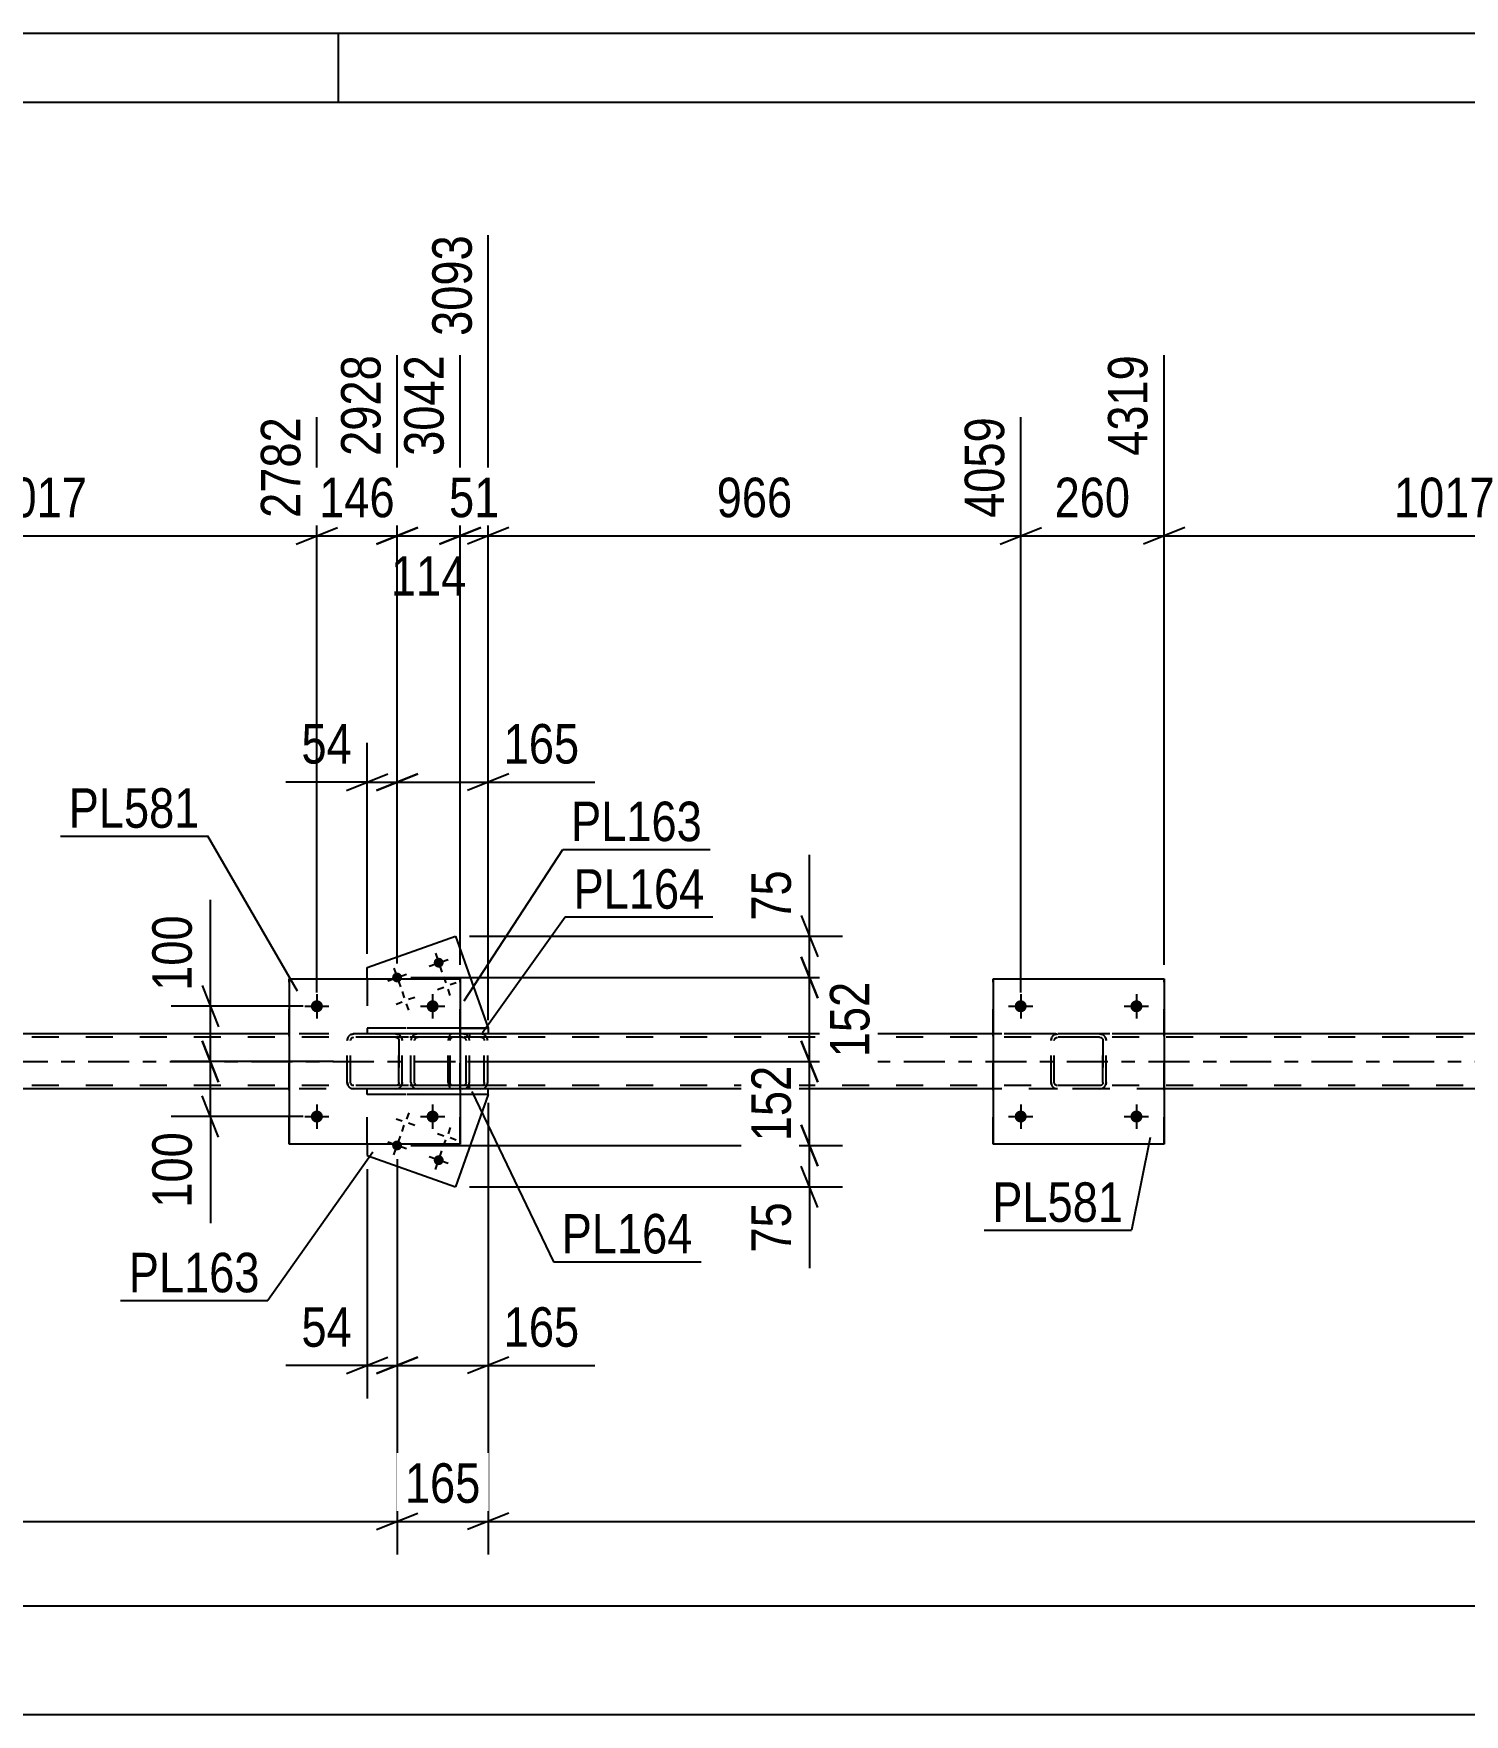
# Model space of a CAD drawing. Header units: millimetres. Extents: x -116 to 725, y -402 to 192.
# Drawn here: x 73.2 to 177, y 69.8 to 191.7 of the extents above; entities that cross this region are included whole.
import ezdxf

# ---------------------------------------------------------------- set-up
doc = ezdxf.new("R2010")
doc.units = ezdxf.units.MM
doc.linetypes.add('DXK_LINE_DOT2', pattern=[3.9198, 1.9599, -1.9599])
doc.linetypes.add('DXK_LINE_DOT3', pattern=[5.9187, 2.979, -0.9799, 0.9799, -0.9799])
doc.styles.add('Arial Narrow', font='ARIALN.TTF', dxfattribs={"height": 0.2})

# ---------------------------------------------------------------- blocks, each defined once
blk = doc.blocks.new('Unknown-200057545-1133')
at = {"color": 5, "linetype": 'Continuous'}
for p, q in [((725.28, 191.75), (-115.72, 191.75)), ((95.28, 186.75), (95.28, 191.75)), ((720.28, 186.75), (-110.72, 186.75))]:
    blk.add_line(p, q, dxfattribs=at)
blk = doc.blocks.new('Bolt-200057545-6686 - 6662')
at = {"linetype": 'Continuous'}
for points in [[(145.23, 121.19, -1), (144.35, 121.19, -1)], [(153.63, 121.19, -1), (152.75, 121.19, -1)]]:
    blk.add_hatch(color=1, dxfattribs=at).paths.add_polyline_path(points)
at = {"color": 1, "linetype": 'Continuous'}
for p, q in [((144.79, 122.07), (144.79, 120.31)), ((153.19, 122.07), (153.19, 120.31)), ((143.91, 121.19), (145.67, 121.19)), ((152.31, 121.19), (154.07, 121.19))]:
    blk.add_line(p, q, dxfattribs=at)
blk = doc.blocks.new('Bolt-200057545-6687 - 6662')
at = {"linetype": 'Continuous'}
for points in [[(145.23, 113.19, -1), (144.35, 113.19, -1)], [(153.63, 113.19, -1), (152.75, 113.19, -1)]]:
    blk.add_hatch(color=1, dxfattribs=at).paths.add_polyline_path(points)
at = {"color": 1, "linetype": 'Continuous'}
for p, q in [((144.79, 114.07), (144.79, 112.31)), ((153.19, 114.07), (153.19, 112.31)), ((143.91, 113.19), (145.67, 113.19)), ((152.31, 113.19), (154.07, 113.19))]:
    blk.add_line(p, q, dxfattribs=at)
blk = doc.blocks.new('Bolt-200057545-6688 - 6662')
at = {"linetype": 'Continuous'}
for points in [[(94.15, 121.19, -1), (93.27, 121.19, -1)], [(102.55, 121.19, -1), (101.67, 121.19, -1)]]:
    blk.add_hatch(color=1, dxfattribs=at).paths.add_polyline_path(points)
at = {"color": 1, "linetype": 'Continuous'}
for p, q in [((93.71, 122.07), (93.71, 120.31)), ((102.11, 122.07), (102.11, 120.31)), ((92.83, 121.19), (94.59, 121.19)), ((101.23, 121.19), (102.99, 121.19))]:
    blk.add_line(p, q, dxfattribs=at)
blk = doc.blocks.new('Bolt-200057545-6689 - 6662')
at = {"linetype": 'Continuous'}
for points in [[(94.15, 113.19, -1), (93.27, 113.19, -1)], [(102.55, 113.19, -1), (101.67, 113.19, -1)]]:
    blk.add_hatch(color=1, dxfattribs=at).paths.add_polyline_path(points)
at = {"color": 1, "linetype": 'Continuous'}
for p, q in [((93.71, 114.07), (93.71, 112.31)), ((102.11, 114.07), (102.11, 112.31)), ((92.83, 113.19), (94.59, 113.19)), ((101.23, 113.19), (102.99, 113.19))]:
    blk.add_line(p, q, dxfattribs=at)
blk = doc.blocks.new('Part-200057545-6762 - 6662')
at = {"color": 2, "linetype": 'Continuous'}
for p, q in [((142.79, 123.19), (142.79, 111.19)), ((142.79, 123.19), (155.19, 123.19)), ((155.19, 123.19), (155.19, 111.19)), ((155.19, 111.19), (142.79, 111.19))]:
    blk.add_line(p, q, dxfattribs=at)
at = {"color": 7, "linetype": 'DXK_LINE_DOT2'}
for p, q in [((142.79, 111.19), (142.79, 123.19)), ((155.19, 111.19), (155.19, 123.19))]:
    blk.add_line(p, q, dxfattribs=at)
blk = doc.blocks.new('Part-200057545-6763 - 6662')
at = {"color": 7, "linetype": 'DXK_LINE_DOT2'}
for p, q in [((146.99, 118.71), (147.03, 118.89)), ((147.03, 118.89), (146.99, 118.71)), ((146.99, 115.67), (146.99, 118.71)), ((146.99, 115.67), (146.99, 118.71)), ((147.23, 118.71), (147.25, 118.8)), ((147.23, 115.67), (147.23, 118.71)), ((147.23, 115.67), (147.23, 118.71)), ((147.25, 118.8), (147.3, 118.88)), ((147.29, 119.15), (147.47, 119.19)), ((147.47, 119.19), (147.29, 119.15)), ((147.3, 118.88), (147.38, 118.93)), ((147.38, 118.93), (147.47, 118.95)), ((150.51, 119.19), (147.47, 119.19)), ((150.51, 118.95), (147.47, 118.95)), ((150.51, 119.19), (150.7, 119.15)), ((150.7, 119.15), (150.51, 119.19)), ((150.51, 118.95), (150.61, 118.93)), ((150.61, 118.93), (150.68, 118.88)), ((150.68, 118.88), (150.74, 118.8)), ((150.74, 118.8), (150.75, 118.71)), ((150.75, 115.67), (150.75, 118.71)), ((150.75, 118.71), (150.75, 115.67)), ((150.96, 118.89), (150.99, 118.71)), ((150.99, 118.71), (150.96, 118.89)), ((150.99, 115.67), (150.99, 118.71)), ((150.99, 115.67), (150.99, 118.71)), ((147.03, 115.48), (146.99, 115.67)), ((146.99, 115.67), (147.03, 115.48)), ((147.25, 115.57), (147.23, 115.67)), ((147.3, 115.5), (147.25, 115.57)), ((147.47, 115.19), (147.29, 115.22)), ((147.29, 115.22), (147.47, 115.19)), ((147.38, 115.44), (147.3, 115.5)), ((147.47, 115.43), (147.38, 115.44)), ((150.51, 115.43), (147.47, 115.43)), ((150.51, 115.19), (147.47, 115.19)), ((150.61, 115.44), (150.51, 115.43)), ((150.7, 115.22), (150.51, 115.19)), ((150.51, 115.19), (150.7, 115.22)), ((150.68, 115.5), (150.61, 115.44)), ((150.74, 115.57), (150.68, 115.5)), ((150.75, 115.67), (150.74, 115.57)), ((150.99, 115.67), (150.96, 115.48)), ((150.96, 115.48), (150.99, 115.67))]:
    blk.add_line(p, q, dxfattribs=at)
at = {"color": 7, "linetype": 'DXK_LINE_DOT3'}
blk.add_line((148.99, 117.19), (148.99, 117.19), dxfattribs=at)
at = {"color": 7, "linetype": 'DXK_LINE_DOT2'}
for centre, start, end in [((147.47, 118.71), 112.5, 157.5), ((147.47, 118.71), 112.5, 157.5), ((150.51, 118.71), 22.5, 67.5), ((150.51, 118.71), 22.5, 67.5), ((147.47, 115.67), 202.5, 247.5), ((147.47, 115.67), 202.5, 247.5), ((150.51, 115.67), 292.5, 337.5), ((150.51, 115.67), 292.5, 337.5)]:
    blk.add_arc(centre, 0.48, start, end, dxfattribs=at)
blk = doc.blocks.new('Part-200057545-6768 - 6662')
at = {"color": 2, "linetype": 'Continuous'}
for p, q in [((91.71, 123.19), (91.71, 111.19)), ((91.71, 123.19), (104.11, 123.19)), ((104.11, 123.19), (104.11, 111.19)), ((104.11, 111.19), (91.71, 111.19))]:
    blk.add_line(p, q, dxfattribs=at)
at = {"color": 7, "linetype": 'DXK_LINE_DOT2'}
for p, q in [((91.71, 111.19), (91.71, 123.19)), ((104.11, 111.19), (104.11, 123.19))]:
    blk.add_line(p, q, dxfattribs=at)
blk = doc.blocks.new('Part-200057545-6769 - 6662')
at = {"color": 7, "linetype": 'DXK_LINE_DOT2'}
for p, q in [((95.91, 118.71), (95.95, 118.89)), ((95.95, 118.89), (95.91, 118.71)), ((95.91, 115.67), (95.91, 118.71)), ((95.91, 115.67), (95.91, 118.71)), ((96.15, 118.71), (96.17, 118.8)), ((96.15, 115.67), (96.15, 118.71)), ((96.15, 115.67), (96.15, 118.71)), ((96.17, 118.8), (96.22, 118.88)), ((96.21, 119.15), (96.39, 119.19)), ((96.39, 119.19), (96.21, 119.15)), ((96.22, 118.88), (96.3, 118.93)), ((96.3, 118.93), (96.39, 118.95)), ((99.43, 119.19), (96.39, 119.19)), ((99.43, 118.95), (96.39, 118.95)), ((99.43, 119.19), (99.62, 119.15)), ((99.62, 119.15), (99.43, 119.19)), ((99.43, 118.95), (99.52, 118.93)), ((99.52, 118.93), (99.6, 118.88)), ((99.6, 118.88), (99.65, 118.8)), ((99.65, 118.8), (99.67, 118.71)), ((99.67, 115.67), (99.67, 118.71)), ((99.67, 118.71), (99.67, 115.67)), ((99.88, 118.89), (99.91, 118.71)), ((99.91, 118.71), (99.88, 118.89)), ((99.91, 115.67), (99.91, 118.71)), ((99.91, 115.67), (99.91, 118.71)), ((95.95, 115.48), (95.91, 115.67)), ((95.91, 115.67), (95.95, 115.48)), ((96.17, 115.57), (96.15, 115.67)), ((96.22, 115.5), (96.17, 115.57)), ((96.39, 115.19), (96.21, 115.22)), ((96.21, 115.22), (96.39, 115.19)), ((96.3, 115.44), (96.22, 115.5)), ((96.39, 115.43), (96.3, 115.44)), ((99.43, 115.43), (96.39, 115.43)), ((99.43, 115.19), (96.39, 115.19)), ((99.52, 115.44), (99.43, 115.43)), ((99.62, 115.22), (99.43, 115.19)), ((99.43, 115.19), (99.62, 115.22)), ((99.6, 115.5), (99.52, 115.44)), ((99.65, 115.57), (99.6, 115.5)), ((99.67, 115.67), (99.65, 115.57)), ((99.91, 115.67), (99.88, 115.48)), ((99.88, 115.48), (99.91, 115.67))]:
    blk.add_line(p, q, dxfattribs=at)
at = {"color": 7, "linetype": 'DXK_LINE_DOT3'}
blk.add_line((97.91, 117.19), (97.91, 117.19), dxfattribs=at)
at = {"color": 7, "linetype": 'DXK_LINE_DOT2'}
for centre, start, end in [((96.39, 118.71), 112.5, 157.5), ((96.39, 118.71), 112.5, 157.5), ((99.43, 118.71), 22.5, 67.5), ((99.43, 118.71), 22.5, 67.5), ((96.39, 115.67), 202.5, 247.5), ((96.39, 115.67), 202.5, 247.5), ((99.43, 115.67), 292.5, 337.5), ((99.43, 115.67), 292.5, 337.5)]:
    blk.add_arc(centre, 0.48, start, end, dxfattribs=at)
blk = doc.blocks.new('Bolt-200057545-6948 - 6662')
at = {"linetype": 'Continuous'}
for points in [[(102.89, 124.47, -1), (102.21, 124.23, -1)], [(99.87, 123.4, -1), (99.19, 123.16, -1)]]:
    blk.add_hatch(color=1, dxfattribs=at).paths.add_polyline_path(points)
at = {"color": 1, "linetype": 'Continuous'}
for p, q in [((101.87, 124.11), (103.23, 124.59)), ((102.31, 125.03), (102.79, 123.67)), ((98.85, 123.04), (100.21, 123.52)), ((99.29, 123.96), (99.77, 122.6)), ((102.91, 123.33), (103.07, 122.88)), ((99.89, 122.26), (100.05, 121.81)), ((102.47, 122.41), (102.92, 122.57)), ((103.39, 121.98), (103.23, 122.43)), ((103.83, 122.9), (103.38, 122.74)), ((99.46, 121.34), (99.91, 121.51)), ((100.38, 120.91), (100.22, 121.36)), ((100.81, 121.83), (100.36, 121.67))]:
    blk.add_line(p, q, dxfattribs=at)
blk = doc.blocks.new('Part-200057545-6824 - 6662')
at = {"color": 7, "linetype": 'DXK_LINE_DOT2'}
for p, q in [((97.37, 119.59), (97.37, 119.19)), ((104.11, 119.59), (97.37, 119.59)), ((104.11, 119.19), (97.37, 119.19))]:
    blk.add_line(p, q, dxfattribs=at)
at = {"color": 2, "linetype": 'Continuous'}
for p, q in [((104.11, 119.59), (106.15, 119.59)), ((106.15, 119.59), (106.15, 119.19)), ((106.15, 119.19), (104.11, 119.19))]:
    blk.add_line(p, q, dxfattribs=at)
blk = doc.blocks.new('Part-200057545-6829 - 6662')
at = {"color": 7, "linetype": 'DXK_LINE_DOT2'}
for p, q in [((97.37, 114.79), (97.37, 115.19)), ((104.11, 115.19), (97.37, 115.19)), ((104.11, 114.79), (97.37, 114.79))]:
    blk.add_line(p, q, dxfattribs=at)
at = {"color": 2, "linetype": 'Continuous'}
for p, q in [((106.15, 115.19), (104.11, 115.19)), ((106.15, 114.79), (104.11, 114.79)), ((106.15, 114.79), (106.15, 115.19))]:
    blk.add_line(p, q, dxfattribs=at)
blk = doc.blocks.new('Part-200057545-6856 - 6662')
at = {"color": 7, "linetype": 'DXK_LINE_DOT2'}
for p in [(106.15, 114.79), (97.37, 111.19)]:
    blk.add_line(p, (97.37, 114.79), dxfattribs=at)
at = {"color": 2, "linetype": 'Continuous'}
for p, q in [((106.15, 114.79), (103.78, 108.1)), ((97.37, 111.19), (97.37, 110.37)), ((97.37, 110.37), (103.78, 108.1))]:
    blk.add_line(p, q, dxfattribs=at)
blk = doc.blocks.new('Part-200057545-6861 - 6662')
at = {"color": 2, "linetype": 'Continuous'}
for p, q in [((97.37, 124), (103.78, 126.27)), ((103.78, 126.27), (106.15, 119.59)), ((97.37, 123.19), (97.37, 124))]:
    blk.add_line(p, q, dxfattribs=at)
at = {"color": 7, "linetype": 'DXK_LINE_DOT2'}
for p in [(97.37, 123.19), (106.15, 119.59)]:
    blk.add_line(p, (97.37, 119.59), dxfattribs=at)
blk = doc.blocks.new('Part-200057545-6877 - 6662')
at = {"color": 7, "linetype": 'DXK_LINE_DOT2'}
for p, q in [((631.6, 118.95), (-17.58, 118.95)), ((631.6, 119.19), (-5.77, 119.19)), ((106.15, 119.19), (91.71, 119.19)), ((155.19, 119.19), (142.79, 119.19)), ((631.6, 115.43), (-17.58, 115.43)), ((106.15, 115.19), (91.71, 115.19)), ((155.19, 115.19), (142.79, 115.19))]:
    blk.add_line(p, q, dxfattribs=at)
at = {"color": 2, "linetype": 'Continuous'}
for p, q in [((91.71, 119.19), (53.03, 119.19)), ((142.79, 119.19), (106.15, 119.19)), ((193.87, 119.19), (155.19, 119.19)), ((91.71, 115.19), (53.03, 115.19)), ((142.79, 115.19), (106.15, 115.19)), ((193.87, 115.19), (155.19, 115.19))]:
    blk.add_line(p, q, dxfattribs=at)
at = {"color": 7, "linetype": 'DXK_LINE_DOT3'}
blk.add_line((-17.58, 117.19), (631.6, 117.19), dxfattribs=at)
blk = doc.blocks.new('Part-200057545-6893 - 6662')
at = {"color": 7, "linetype": 'DXK_LINE_DOT2'}
for p, q in [((103.27, 118.89), (103.25, 118.71)), ((103.25, 115.67), (103.25, 118.71)), ((103.33, 119.05), (103.27, 118.89)), ((103.41, 119.15), (103.33, 119.05)), ((103.38, 118.71), (103.39, 118.8)), ((103.38, 115.67), (103.38, 118.71)), ((103.39, 118.8), (103.42, 118.88)), ((103.52, 119.19), (103.41, 119.15)), ((103.42, 118.88), (103.47, 118.93)), ((103.47, 118.93), (103.52, 118.95)), ((107.46, 119.19), (103.52, 119.19)), ((107.46, 118.95), (103.52, 118.95)), ((104.79, 119.19), (104.79, 118.95)), ((105.8, 119.15), (105.61, 119.19)), ((105.61, 118.95), (105.7, 118.93)), ((105.7, 118.93), (105.79, 118.88)), ((105.79, 118.88), (105.84, 118.8)), ((105.84, 118.8), (105.86, 118.71)), ((105.86, 115.67), (105.86, 118.71)), ((106.08, 118.88), (106.07, 118.89)), ((106.11, 118.71), (106.08, 118.88)), ((106.11, 115.67), (106.11, 118.71)), ((103.25, 115.67), (103.27, 115.48)), ((103.27, 115.48), (103.33, 115.33)), ((103.33, 115.33), (103.41, 115.22)), ((103.39, 115.57), (103.38, 115.67)), ((103.42, 115.5), (103.39, 115.57)), ((103.41, 115.22), (103.52, 115.19)), ((103.47, 115.44), (103.42, 115.5)), ((103.52, 115.43), (103.47, 115.44)), ((107.46, 115.43), (103.52, 115.43)), ((107.46, 115.19), (103.52, 115.19)), ((104.79, 115.22), (104.79, 115.43)), ((104.79, 115.19), (104.79, 115.22)), ((105.7, 115.44), (105.61, 115.43)), ((105.61, 115.19), (105.8, 115.22)), ((105.79, 115.5), (105.7, 115.44)), ((105.84, 115.57), (105.79, 115.5)), ((105.86, 115.67), (105.84, 115.57)), ((106.07, 115.48), (106.11, 115.67))]:
    blk.add_line(p, q, dxfattribs=at)
for centre, start, end in [((105.62, 118.69), 23.8494, 68.8059), ((105.62, 115.68), 291.1941, 336.1506)]:
    blk.add_arc(centre, 0.492, start, end, dxfattribs=at)
blk = doc.blocks.new('Part-200057545-6901 - 6662')
at = {"color": 7, "linetype": 'DXK_LINE_DOT2'}
for p, q in [((104.28, 119.19), (98.89, 119.19)), ((104.28, 118.95), (98.89, 118.95)), ((100.58, 118.89), (100.54, 118.71)), ((100.54, 115.67), (100.54, 118.71)), ((100.79, 118.71), (100.81, 118.8)), ((100.79, 115.67), (100.79, 118.71)), ((100.81, 118.8), (100.87, 118.88)), ((101.05, 119.19), (100.85, 119.15)), ((100.87, 118.88), (100.95, 118.93)), ((100.95, 118.93), (101.05, 118.95)), ((104.48, 119.15), (104.28, 119.19)), ((104.28, 118.95), (104.38, 118.93)), ((104.38, 118.93), (104.46, 118.88)), ((104.46, 118.88), (104.52, 118.8)), ((104.52, 118.8), (104.54, 118.71)), ((104.54, 115.67), (104.54, 118.71)), ((104.76, 118.88), (104.75, 118.89)), ((104.79, 118.71), (104.76, 118.88)), ((104.79, 115.67), (104.79, 118.71)), ((104.28, 115.43), (98.89, 115.43)), ((104.28, 115.19), (98.89, 115.19)), ((100.54, 115.67), (100.58, 115.48)), ((100.81, 115.57), (100.79, 115.67)), ((100.87, 115.5), (100.81, 115.57)), ((100.85, 115.22), (101.05, 115.19)), ((100.95, 115.44), (100.87, 115.5)), ((101.05, 115.43), (100.95, 115.44)), ((104.38, 115.44), (104.28, 115.43)), ((104.28, 115.19), (104.48, 115.22)), ((104.46, 115.5), (104.38, 115.44)), ((104.52, 115.57), (104.46, 115.5)), ((104.54, 115.67), (104.52, 115.57)), ((104.75, 115.48), (104.79, 115.67))]:
    blk.add_line(p, q, dxfattribs=at)
for centre, start, end in [((101.03, 118.69), 110.7583, 155.68), ((104.3, 118.69), 24.32, 69.2417), ((101.03, 115.69), 204.32, 249.2417), ((104.3, 115.69), 290.7583, 335.68)]:
    blk.add_arc(centre, 0.496, start, end, dxfattribs=at)
blk = doc.blocks.new('Bolt-200057545-6949 - 6662')
at = {"linetype": 'Continuous'}
for points in [[(99.19, 111.21, -1), (99.87, 110.97, -1)], [(102.21, 110.14, -1), (102.89, 109.9, -1)]]:
    blk.add_hatch(color=1, dxfattribs=at).paths.add_polyline_path(points)
at = {"color": 1, "linetype": 'Continuous'}
for p, q in [((100.38, 113.47), (100.22, 113.01)), ((99.46, 113.03), (99.91, 112.87)), ((99.89, 112.11), (100.05, 112.56)), ((100.81, 112.55), (100.36, 112.71)), ((103.39, 112.4), (103.23, 111.94)), ((100.21, 110.85), (98.85, 111.33)), ((99.29, 110.41), (99.77, 111.77)), ((102.47, 111.96), (102.92, 111.8)), ((102.91, 111.04), (103.07, 111.49)), ((103.83, 111.48), (103.38, 111.64)), ((103.23, 109.78), (101.87, 110.26)), ((102.31, 109.34), (102.79, 110.7))]:
    blk.add_line(p, q, dxfattribs=at)
blk = doc.blocks.new('StraightDimension-200057545-18273 - 6662')
at = {"color": 7, "linetype": 'Continuous'}
for p, q in [((53.03, 124.19), (53.03, 168.43)), ((93.71, 122.19), (93.71, 163.93)), ((54.53, 155.92), (51.53, 154.72)), ((53.03, 155.32), (93.71, 155.32)), ((92.21, 154.72), (95.21, 155.92))]:
    blk.add_line(p, q, dxfattribs=at)
at = {"color": 0}
blk.add_wipeout([(77.63, 156.07), (77.63, 160.27), (69.12, 160.27), (69.12, 156.07)], dxfattribs=at)
at = {"color": 3, "style": 'Arial Narrow'}
blk.add_text('1017', height=2.863, dxfattribs=at).set_placement((69.72, 156.67))
at = {"color": 0, "linetype": 'Continuous'}
blk.add_wipeout([(93.11, 164.53), (88.91, 164.53), (88.91, 156.02), (93.11, 156.02)], dxfattribs=at)
at = {"color": 3, "linetype": 'Continuous', "style": 'Arial Narrow'}
blk.add_text('2782', height=2.863, rotation=90.0002, dxfattribs=at).set_placement((92.51, 156.62))
blk = doc.blocks.new('StraightDimension-200057545-7061 - 6662')
at = {"color": 7, "linetype": 'Continuous'}
for p, q in [((129.46, 126.27), (129.46, 132.18)), ((129.46, 126.27), (129.46, 132.18)), ((128.86, 127.77), (130.06, 124.77)), ((104.78, 126.27), (131.86, 126.27)), ((129.46, 123.28), (129.46, 126.27)), ((130.06, 121.78), (128.86, 124.78)), ((100.53, 123.28), (131.86, 123.28))]:
    blk.add_line(p, q, dxfattribs=at)
at = {"color": 0}
blk.add_wipeout([(128.71, 131.65), (124.51, 131.65), (124.51, 126.8), (128.71, 126.8)], dxfattribs=at)
at = {"color": 3, "style": 'Arial Narrow'}
blk.add_text('75', height=2.863, rotation=90.0002, dxfattribs=at).set_placement((128.11, 127.4))
blk = doc.blocks.new('StraightDimension-200057545-7093 - 6662')
at = {"color": 7, "linetype": 'Continuous'}
for p, q in [((99.53, 110.09), (99.53, 92.74)), ((97.37, 109.37), (97.37, 92.74)), ((97.37, 95.14), (91.46, 95.14)), ((97.37, 95.14), (91.46, 95.14)), ((95.87, 94.54), (98.87, 95.74)), ((97.37, 95.14), (99.53, 95.14)), ((101.03, 95.74), (98.03, 94.54))]:
    blk.add_line(p, q, dxfattribs=at)
at = {"color": 0}
blk.add_wipeout([(96.84, 95.89), (96.84, 100.09), (91.99, 100.09), (91.99, 95.89)], dxfattribs=at)
at = {"color": 3, "style": 'Arial Narrow'}
blk.add_text('54', height=2.863, dxfattribs=at).set_placement((92.59, 96.49))
blk = doc.blocks.new('StraightDimension-200057545-7103 - 6662')
at = {"color": 7, "linetype": 'Continuous'}
for p, q in [((106.15, 114.19), (106.15, 92.74)), ((99.53, 110.09), (99.53, 92.74)), ((98.03, 94.54), (101.03, 95.74)), ((99.53, 95.14), (106.15, 95.14)), ((107.65, 95.74), (104.65, 94.54)), ((106.15, 95.14), (113.88, 95.14)), ((106.15, 95.14), (113.88, 95.14))]:
    blk.add_line(p, q, dxfattribs=at)
at = {"color": 0}
blk.add_wipeout([(113.36, 95.89), (113.36, 100.09), (106.67, 100.09), (106.67, 95.89)], dxfattribs=at)
at = {"color": 3, "style": 'Arial Narrow'}
blk.add_text('165', height=2.863, dxfattribs=at).set_placement((107.27, 96.49))
blk = doc.blocks.new('StraightDimension-200057545-18204 - 6662')
at = {"color": 7, "linetype": 'Continuous'}
for p, q in [((26.64, 110.43), (26.64, 81.42)), ((99.53, 110.09), (99.53, 81.42)), ((28.14, 84.42), (25.14, 83.22)), ((98.03, 83.22), (101.03, 84.42)), ((26.64, 83.82), (99.53, 83.82))]:
    blk.add_line(p, q, dxfattribs=at)
at = {"color": 0}
blk.add_wipeout([(67.35, 84.57), (67.35, 88.77), (58.83, 88.77), (58.83, 84.57)], dxfattribs=at)
at = {"color": 3, "style": 'Arial Narrow'}
blk.add_text('1822', height=2.863, dxfattribs=at).set_placement((59.43, 85.17))
blk = doc.blocks.new('StraightDimension-200057545-18269 - 6662')
at = {"color": 7, "linetype": 'Continuous'}
for p, q in [((106.15, 120.59), (106.15, 177.13)), ((144.79, 122.19), (144.79, 163.93)), ((107.65, 155.92), (104.65, 154.72)), ((106.15, 155.32), (144.79, 155.32)), ((143.29, 154.72), (146.29, 155.92))]:
    blk.add_line(p, q, dxfattribs=at)
at = {"color": 0}
blk.add_wipeout([(128.81, 156.07), (128.81, 160.27), (122.13, 160.27), (122.13, 156.07)], dxfattribs=at)
at = {"color": 3, "style": 'Arial Narrow'}
blk.add_text('966', height=2.863, dxfattribs=at).set_placement((122.73, 156.67))
at = {"color": 0, "linetype": 'Continuous'}
blk.add_wipeout([(144.19, 164.53), (139.99, 164.53), (139.99, 156.02), (144.19, 156.02)], dxfattribs=at)
at = {"color": 3, "linetype": 'Continuous', "style": 'Arial Narrow'}
blk.add_text('4059', height=2.863, rotation=90.0002, dxfattribs=at).set_placement((143.59, 156.62))
blk = doc.blocks.new('StraightDimension-200057545-18271 - 6662')
at = {"color": 7, "linetype": 'Continuous'}
for p, q in [((99.53, 124.28), (99.53, 168.43)), ((104.11, 124.19), (104.11, 168.43)), ((98.03, 154.72), (101.03, 155.92)), ((99.53, 155.32), (104.11, 155.32)), ((105.61, 155.92), (102.61, 154.72))]:
    blk.add_line(p, q, dxfattribs=at)
at = {"color": 0, "linetype": 'Continuous'}
blk.add_wipeout([(103.51, 169.03), (99.31, 169.03), (99.31, 160.52), (103.51, 160.52)], dxfattribs=at)
at = {"color": 0}
blk.add_wipeout([(105.17, 150.37), (105.17, 154.57), (98.48, 154.57), (98.48, 150.37)], dxfattribs=at)
at = {"color": 3, "linetype": 'Continuous', "style": 'Arial Narrow'}
blk.add_text('3042', height=2.863, rotation=90.0002, dxfattribs=at).set_placement((102.91, 161.12))
at = {"color": 3, "style": 'Arial Narrow'}
blk.add_text('114', height=2.863, dxfattribs=at).set_placement((99.08, 150.97))
blk = doc.blocks.new('StraightDimension-200057545-7017 - 6662')
at = {"color": 7, "linetype": 'Continuous'}
for p, q in [((128.86, 112.59), (130.06, 109.59)), ((100.53, 111.09), (131.86, 111.09)), ((129.46, 108.1), (129.46, 111.09)), ((130.06, 106.6), (128.86, 109.6)), ((104.78, 108.1), (131.86, 108.1)), ((129.46, 108.1), (129.46, 102.19)), ((129.46, 108.1), (129.46, 102.19))]:
    blk.add_line(p, q, dxfattribs=at)
at = {"color": 0}
blk.add_wipeout([(128.71, 107.58), (124.51, 107.58), (124.51, 102.72), (128.71, 102.72)], dxfattribs=at)
at = {"color": 3, "style": 'Arial Narrow'}
blk.add_text('75', height=2.863, rotation=90.0002, dxfattribs=at).set_placement((128.11, 103.32))
blk = doc.blocks.new('StraightDimension-200057545-7027 - 6662')
at = {"color": 7, "linetype": 'Continuous'}
for p, q in [((128.86, 118.69), (130.06, 115.69)), ((104.64, 117.19), (131.86, 117.19)), ((129.46, 111.09), (129.46, 117.19)), ((130.06, 109.59), (128.86, 112.59)), ((100.53, 111.09), (131.86, 111.09))]:
    blk.add_line(p, q, dxfattribs=at)
at = {"color": 0}
blk.add_wipeout([(128.71, 117.48), (124.51, 117.48), (124.51, 110.8), (128.71, 110.8)], dxfattribs=at)
at = {"color": 3, "style": 'Arial Narrow'}
blk.add_text('152', height=2.863, rotation=90.0002, dxfattribs=at).set_placement((128.11, 111.4))
blk = doc.blocks.new('StraightDimension-200057545-7044 - 6662')
at = {"color": 7, "linetype": 'Continuous'}
for p, q in [((128.86, 124.78), (130.06, 121.78)), ((100.53, 123.28), (132.31, 123.28)), ((129.46, 117.19), (129.46, 123.28)), ((130.06, 115.69), (128.86, 118.69)), ((104.64, 117.19), (132.31, 117.19))]:
    blk.add_line(p, q, dxfattribs=at)
at = {"color": 0}
blk.add_wipeout([(134.41, 123.58), (130.21, 123.58), (130.21, 116.89), (134.41, 116.89)], dxfattribs=at)
at = {"color": 3, "style": 'Arial Narrow'}
blk.add_text('152', height=2.863, rotation=90.0002, dxfattribs=at).set_placement((133.81, 117.49))
blk = doc.blocks.new('StraightDimension-200057545-7072 - 6662')
at = {"color": 7, "linetype": 'Continuous'}
for p, q in [((99.53, 124.28), (99.53, 140.3)), ((106.15, 120.19), (106.15, 140.3)), ((98.03, 136.85), (101.03, 138.05)), ((107.65, 138.05), (104.65, 136.85)), ((99.53, 137.45), (106.15, 137.45)), ((106.15, 137.45), (113.88, 137.45)), ((106.15, 137.45), (113.88, 137.45))]:
    blk.add_line(p, q, dxfattribs=at)
at = {"color": 0}
blk.add_wipeout([(113.36, 138.2), (113.36, 142.4), (106.67, 142.4), (106.67, 138.2)], dxfattribs=at)
at = {"color": 3, "style": 'Arial Narrow'}
blk.add_text('165', height=2.863, dxfattribs=at).set_placement((107.27, 138.8))
blk = doc.blocks.new('StraightDimension-200057545-7082 - 6662')
at = {"color": 7, "linetype": 'Continuous'}
for p, q in [((97.37, 125), (97.37, 140.3)), ((99.53, 124.28), (99.53, 140.3)), ((95.87, 136.85), (98.87, 138.05)), ((101.03, 138.05), (98.03, 136.85)), ((97.37, 137.45), (91.46, 137.45)), ((97.37, 137.45), (91.46, 137.45)), ((97.37, 137.45), (99.53, 137.45))]:
    blk.add_line(p, q, dxfattribs=at)
at = {"color": 0}
blk.add_wipeout([(96.84, 138.2), (96.84, 142.4), (91.99, 142.4), (91.99, 138.2)], dxfattribs=at)
at = {"color": 3, "style": 'Arial Narrow'}
blk.add_text('54', height=2.863, dxfattribs=at).set_placement((92.59, 138.8))
blk = doc.blocks.new('StraightDimension-200057545-7211 - 6662')
at = {"color": 7, "linetype": 'Continuous'}
blk.add_line((-18.22, 69.82), (677.26, 69.82), dxfattribs=at)
blk = doc.blocks.new('StraightDimension-200057545-11873 - 6662')
at = {"color": 7, "linetype": 'Continuous'}
blk.add_line((-17.58, 77.7), (676.62, 77.7), dxfattribs=at)
blk = doc.blocks.new('StraightDimension-200057545-7409 - 6662')
at = {"color": 7, "linetype": 'Continuous'}
for p, q in [((85.38, 118.69), (86.58, 115.69)), ((94.91, 117.19), (83.13, 117.19)), ((85.98, 113.19), (85.98, 117.19)), ((86.58, 111.69), (85.38, 114.69)), ((92.71, 113.19), (83.13, 113.19)), ((85.98, 113.19), (85.98, 105.45)), ((85.98, 113.19), (85.98, 105.45))]:
    blk.add_line(p, q, dxfattribs=at)
at = {"color": 0}
blk.add_wipeout([(85.23, 112.66), (81.03, 112.66), (81.03, 105.98), (85.23, 105.98)], dxfattribs=at)
at = {"color": 3, "style": 'Arial Narrow'}
blk.add_text('100', height=2.863, rotation=90.0002, dxfattribs=at).set_placement((84.63, 106.58))
blk = doc.blocks.new('StraightDimension-200057545-7422 - 6662')
at = {"color": 7, "linetype": 'Continuous'}
for p, q in [((85.98, 121.19), (85.98, 128.92)), ((85.98, 121.19), (85.98, 128.92)), ((85.38, 122.69), (86.58, 119.69)), ((92.71, 121.19), (83.13, 121.19)), ((85.98, 117.19), (85.98, 121.19)), ((86.58, 115.69), (85.38, 118.69)), ((94.91, 117.19), (83.13, 117.19))]:
    blk.add_line(p, q, dxfattribs=at)
at = {"color": 0}
blk.add_wipeout([(85.23, 128.4), (81.03, 128.4), (81.03, 121.71), (85.23, 121.71)], dxfattribs=at)
at = {"color": 3, "style": 'Arial Narrow'}
blk.add_text('100', height=2.863, rotation=90.0002, dxfattribs=at).set_placement((84.63, 122.31))
blk = doc.blocks.new('StraightDimension-200057545-18202 - 6662')
at = {"color": 7, "linetype": 'Continuous'}
for p, q in [((106.15, 113.99), (106.15, 81.42)), ((107.65, 84.42), (104.65, 83.22)), ((106.15, 83.82), (676.62, 83.82))]:
    blk.add_line(p, q, dxfattribs=at)
blk = doc.blocks.new('StraightDimension-200057545-18203 - 6662')
at = {"color": 7, "linetype": 'Continuous'}
for p, q in [((106.15, 113.99), (106.15, 81.42)), ((99.53, 110.09), (99.53, 81.42)), ((98.03, 83.22), (101.03, 84.42)), ((107.65, 84.42), (104.65, 83.22)), ((99.53, 83.82), (106.15, 83.82))]:
    blk.add_line(p, q, dxfattribs=at)
at = {"color": 0}
blk.add_wipeout([(106.18, 84.57), (106.18, 88.77), (99.5, 88.77), (99.5, 84.57)], dxfattribs=at)
at = {"color": 3, "style": 'Arial Narrow'}
blk.add_text('165', height=2.863, dxfattribs=at).set_placement((100.1, 85.17))
blk = doc.blocks.new('StraightDimension-200057545-18267 - 6662')
at = {"color": 7, "linetype": 'Continuous'}
for p, q in [((155.19, 124.19), (155.19, 168.43)), ((195.87, 122.19), (195.87, 163.93)), ((156.69, 155.92), (153.69, 154.72)), ((155.19, 155.32), (195.87, 155.32)), ((194.37, 154.72), (197.37, 155.92))]:
    blk.add_line(p, q, dxfattribs=at)
at = {"color": 0}
blk.add_wipeout([(179.79, 156.07), (179.79, 160.27), (171.28, 160.27), (171.28, 156.07)], dxfattribs=at)
at = {"color": 3, "style": 'Arial Narrow'}
blk.add_text('1017', height=2.863, dxfattribs=at).set_placement((171.88, 156.67))
at = {"color": 0, "linetype": 'Continuous'}
blk.add_wipeout([(195.27, 164.53), (191.07, 164.53), (191.07, 156.02), (195.27, 156.02)], dxfattribs=at)
at = {"color": 3, "linetype": 'Continuous', "style": 'Arial Narrow'}
blk.add_text('5336', height=2.863, rotation=90.0002, dxfattribs=at).set_placement((194.67, 156.62))
blk = doc.blocks.new('StraightDimension-200057545-18268 - 6662')
at = {"color": 7, "linetype": 'Continuous'}
for p, q in [((155.19, 124.19), (155.19, 168.43)), ((144.79, 122.19), (144.79, 163.93)), ((143.29, 154.72), (146.29, 155.92)), ((144.79, 155.32), (155.19, 155.32)), ((156.69, 155.92), (153.69, 154.72))]:
    blk.add_line(p, q, dxfattribs=at)
at = {"color": 0}
blk.add_wipeout([(153.34, 156.07), (153.34, 160.27), (146.65, 160.27), (146.65, 156.07)], dxfattribs=at)
at = {"color": 3, "style": 'Arial Narrow'}
blk.add_text('260', height=2.863, dxfattribs=at).set_placement((147.25, 156.67))
at = {"color": 0, "linetype": 'Continuous'}
blk.add_wipeout([(154.59, 169.03), (150.39, 169.03), (150.39, 160.52), (154.59, 160.52)], dxfattribs=at)
at = {"color": 3, "linetype": 'Continuous', "style": 'Arial Narrow'}
blk.add_text('4319', height=2.863, rotation=90.0002, dxfattribs=at).set_placement((153.99, 161.12))
blk = doc.blocks.new('StraightDimension-200057545-18270 - 6662')
at = {"color": 7, "linetype": 'Continuous'}
for p, q in [((106.15, 120.59), (106.15, 177.13)), ((104.11, 124.19), (104.11, 168.43)), ((102.61, 154.72), (105.61, 155.92)), ((104.11, 155.32), (106.15, 155.32)), ((107.65, 155.92), (104.65, 154.72))]:
    blk.add_line(p, q, dxfattribs=at)
at = {"color": 0, "linetype": 'Continuous'}
blk.add_wipeout([(105.55, 177.73), (101.35, 177.73), (101.35, 169.22), (105.55, 169.22)], dxfattribs=at)
at = {"color": 0}
blk.add_wipeout([(107.56, 156.07), (107.56, 160.27), (102.7, 160.27), (102.7, 156.07)], dxfattribs=at)
at = {"color": 3, "linetype": 'Continuous', "style": 'Arial Narrow'}
blk.add_text('3093', height=2.863, rotation=90.0002, dxfattribs=at).set_placement((104.95, 169.82))
at = {"color": 3, "style": 'Arial Narrow'}
blk.add_text('51', height=2.863, dxfattribs=at).set_placement((103.3, 156.67))
blk = doc.blocks.new('StraightDimension-200057545-18272 - 6662')
at = {"color": 7, "linetype": 'Continuous'}
for p, q in [((99.53, 124.28), (99.53, 168.43)), ((93.71, 122.19), (93.71, 163.93)), ((92.21, 154.72), (95.21, 155.92)), ((93.71, 155.32), (99.53, 155.32)), ((101.03, 155.92), (98.03, 154.72))]:
    blk.add_line(p, q, dxfattribs=at)
at = {"color": 0}
blk.add_wipeout([(99.97, 156.07), (99.97, 160.27), (93.28, 160.27), (93.28, 156.07)], dxfattribs=at)
at = {"color": 3, "style": 'Arial Narrow'}
blk.add_text('146', height=2.863, dxfattribs=at).set_placement((93.88, 156.67))
at = {"color": 0, "linetype": 'Continuous'}
blk.add_wipeout([(98.93, 169.03), (94.73, 169.03), (94.73, 160.52), (98.93, 160.52)], dxfattribs=at)
at = {"color": 3, "linetype": 'Continuous', "style": 'Arial Narrow'}
blk.add_text('2928', height=2.863, rotation=90.0002, dxfattribs=at).set_placement((98.33, 161.12))
blk = doc.blocks.new('Mark-200057545-6758 - 6662')
at = {"color": 0}
blk.add_wipeout([(152.24, 105.55), (152.24, 108.55), (142.73, 108.55), (142.73, 105.55)], dxfattribs=at)
blk.add_wipeout([(152.24, 105.55), (152.24, 108.55), (142.73, 108.55), (142.73, 105.55)], dxfattribs=at)
at = {"color": 30, "linetype": 'Continuous'}
for p in [(154.18, 111.68), (142.13, 104.95)]:
    blk.add_line(p, (152.84, 104.95), dxfattribs=at)
at = {"color": 3, "style": 'Arial Narrow'}
blk.add_text('PL581', height=2.863, dxfattribs=at).set_placement((142.73, 105.55))
blk = doc.blocks.new('Mark-200057545-6764 - 6662')
at = {"color": 0}
blk.add_wipeout([(85.2, 134.14), (85.2, 137.14), (75.7, 137.14), (75.7, 134.14)], dxfattribs=at)
blk.add_wipeout([(85.2, 134.14), (85.2, 137.14), (75.7, 137.14), (75.7, 134.14)], dxfattribs=at)
at = {"color": 30, "linetype": 'Continuous'}
for p in [(75.1, 133.54), (92.3, 122.29)]:
    blk.add_line(p, (85.8, 133.54), dxfattribs=at)
at = {"color": 3, "style": 'Arial Narrow'}
blk.add_text('PL581', height=2.863, dxfattribs=at).set_placement((75.7, 134.14))
blk = doc.blocks.new('Mark-200057545-6820 - 6662')
at = {"color": 0}
blk.add_wipeout([(121.84, 128.27), (121.84, 131.27), (112.34, 131.27), (112.34, 128.27)], dxfattribs=at)
blk.add_wipeout([(121.84, 128.27), (121.84, 131.27), (112.34, 131.27), (112.34, 128.27)], dxfattribs=at)
at = {"color": 30, "linetype": 'Continuous'}
for p, q in [((105.73, 119.29), (111.74, 127.67)), ((111.74, 127.67), (122.44, 127.67))]:
    blk.add_line(p, q, dxfattribs=at)
at = {"color": 3, "style": 'Arial Narrow'}
blk.add_text('PL164', height=2.863, dxfattribs=at).set_placement((112.34, 128.27))
blk = doc.blocks.new('Mark-200057545-6825 - 6662')
at = {"color": 0}
blk.add_wipeout([(120.99, 103.26), (120.99, 106.26), (111.48, 106.26), (111.48, 103.26)], dxfattribs=at)
blk.add_wipeout([(120.99, 103.26), (120.99, 106.26), (111.48, 106.26), (111.48, 103.26)], dxfattribs=at)
at = {"color": 30, "linetype": 'Continuous'}
for p, q in [((104.95, 115), (110.88, 102.66)), ((110.88, 102.66), (121.59, 102.66))]:
    blk.add_line(p, q, dxfattribs=at)
at = {"color": 3, "style": 'Arial Narrow'}
blk.add_text('PL164', height=2.863, dxfattribs=at).set_placement((111.48, 103.26))
blk = doc.blocks.new('Mark-200057545-6852 - 6662')
at = {"color": 0}
blk.add_wipeout([(89.56, 100.44), (89.56, 103.44), (80.06, 103.44), (80.06, 100.44)], dxfattribs=at)
blk.add_wipeout([(89.56, 100.44), (89.56, 103.44), (80.06, 103.44), (80.06, 100.44)], dxfattribs=at)
at = {"color": 30, "linetype": 'Continuous'}
for p in [(97.77, 110.6), (79.46, 99.84)]:
    blk.add_line(p, (90.16, 99.84), dxfattribs=at)
at = {"color": 3, "style": 'Arial Narrow'}
blk.add_text('PL163', height=2.863, dxfattribs=at).set_placement((80.06, 100.44))
blk = doc.blocks.new('Mark-200057545-6857 - 6662')
at = {"color": 0}
blk.add_wipeout([(121.66, 133.17), (121.66, 136.17), (112.16, 136.17), (112.16, 133.17)], dxfattribs=at)
blk.add_wipeout([(121.66, 133.17), (121.66, 136.17), (112.16, 136.17), (112.16, 133.17)], dxfattribs=at)
at = {"color": 30, "linetype": 'Continuous'}
for p, q in [((104.39, 121.58), (111.56, 132.57)), ((111.56, 132.57), (122.26, 132.57))]:
    blk.add_line(p, q, dxfattribs=at)
at = {"color": 3, "style": 'Arial Narrow'}
blk.add_text('PL163', height=2.863, dxfattribs=at).set_placement((112.16, 133.17))

msp = doc.modelspace()

# ---------------------------------------------------------------- block references
for name in ['Unknown-200057545-1133', 'Part-200057545-6861 - 6662', 'Bolt-200057545-6948 - 6662', 'Part-200057545-6768 - 6662', 'Part-200057545-6762 - 6662', 'Bolt-200057545-6688 - 6662', 'Bolt-200057545-6686 - 6662', 'Part-200057545-6824 - 6662', 'Part-200057545-6877 - 6662', 'Part-200057545-6769 - 6662', 'Part-200057545-6901 - 6662', 'Part-200057545-6893 - 6662', 'Part-200057545-6763 - 6662', 'Part-200057545-6829 - 6662', 'Part-200057545-6856 - 6662', 'Bolt-200057545-6689 - 6662', 'Bolt-200057545-6949 - 6662', 'Bolt-200057545-6687 - 6662']:
    msp.add_blockref(name, (0, 0))

# ---------------------------------------------------------------- next in the draw order: block references
for name in ['StraightDimension-200057545-18273 - 6662', 'StraightDimension-200057545-18267 - 6662', 'StraightDimension-200057545-7061 - 6662', 'StraightDimension-200057545-7093 - 6662']:
    msp.add_blockref(name, (0, 0))

# ---------------------------------------------------------------- next in the draw order: block references
for name in ['StraightDimension-200057545-18269 - 6662', 'StraightDimension-200057545-7103 - 6662']:
    msp.add_blockref(name, (0, 0))

# ---------------------------------------------------------------- next in the draw order: block references
for name in ['StraightDimension-200057545-18271 - 6662', 'StraightDimension-200057545-18268 - 6662', 'StraightDimension-200057545-18204 - 6662']:
    msp.add_blockref(name, (0, 0))

# ---------------------------------------------------------------- next in the draw order: block references
msp.add_blockref('StraightDimension-200057545-7017 - 6662', (0, 0))

# ---------------------------------------------------------------- next in the draw order: block references
msp.add_blockref('StraightDimension-200057545-7027 - 6662', (0, 0))

# ---------------------------------------------------------------- next in the draw order: block references
for name in ['StraightDimension-200057545-7044 - 6662', 'StraightDimension-200057545-7211 - 6662']:
    msp.add_blockref(name, (0, 0))

# ---------------------------------------------------------------- next in the draw order: block references
for name in ['StraightDimension-200057545-7072 - 6662', 'StraightDimension-200057545-11873 - 6662']:
    msp.add_blockref(name, (0, 0))

# ---------------------------------------------------------------- next in the draw order: block references
for name in ['StraightDimension-200057545-7082 - 6662', 'StraightDimension-200057545-7409 - 6662', 'StraightDimension-200057545-18202 - 6662']:
    msp.add_blockref(name, (0, 0))

# ---------------------------------------------------------------- next in the draw order: block references
for name in ['StraightDimension-200057545-18270 - 6662', 'StraightDimension-200057545-7422 - 6662', 'StraightDimension-200057545-18203 - 6662', 'Mark-200057545-6758 - 6662']:
    msp.add_blockref(name, (0, 0))

# ---------------------------------------------------------------- next in the draw order: block references
for name in ['StraightDimension-200057545-18272 - 6662', 'Mark-200057545-6820 - 6662', 'Mark-200057545-6825 - 6662', 'Mark-200057545-6852 - 6662']:
    msp.add_blockref(name, (0, 0))

# ---------------------------------------------------------------- next in the draw order: block references
for name in ['Mark-200057545-6764 - 6662', 'Mark-200057545-6857 - 6662']:
    msp.add_blockref(name, (0, 0))

doc.saveas('drawing.dxf')
